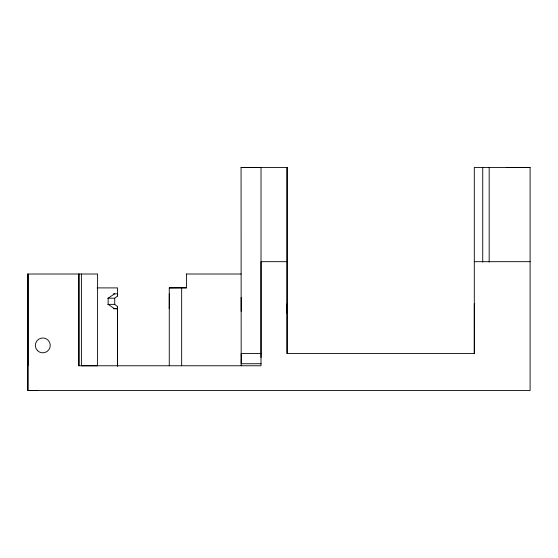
<?xml version="1.0" encoding="UTF-8"?>
<svg xmlns="http://www.w3.org/2000/svg" width="558" height="558" viewBox="0 0 558 558"><rect width="100%" height="100%" fill="white"/><g stroke="black" fill="none" stroke-linecap="round" stroke-linejoin="round"><path stroke-width="0.84" d="M78.922 365.776L78.922 274.013L78.922 365.776L261.018 365.769L261.018 261.681L287.063 261.681M117.564 366.32L117.564 306.551L114.725 304.375L107.764 304.375M107.764 298.209L114.725 298.209L117.564 296.033L117.564 287.9L97.085 287.9M169.262 308.734L169.262 307.109M169.262 293.85L169.262 307.214M181.657 365.769L181.657 287.788L186.421 287.788L186.421 274.013M241.182 358.501L241.182 363.732L261.018 363.732M241.182 357.538L241.182 353.444L261.018 353.444M241.182 311.287L241.182 297.4M261.018 357.538L261.025 167.421L241.063 167.456L241.182 365.769M287.063 313.261L287.063 167.421L287.056 353.584M114.578 293.85L108.14 298.209L108.14 304.375L114.502 308.679L117.564 308.734L113.253 308.734M169.262 365.769L169.262 287.9L181.657 287.788M474.753 303.852L474.3 303.852L474.307 353.786M241.063 167.456L287.063 167.421M37.818 390.579L27.9 390.572L27.9 274.013L27.9 390.572L530.1 390.572L530.1 167.435L474.3 167.435L474.3 353.444L287.063 353.444L287.063 303.845M506.259 167.435L530.1 167.435M474.3 261.681L530.1 261.681M186.33 274.013L241.182 274.013M169.262 287.9L186.623 287.9M113.253 293.85L117.564 293.85L117.564 296.033M489.178 167.435L489.178 262.141M482.733 167.435L482.733 262.141M117.564 306.551L117.564 365.769M114.725 298.209L114.725 304.375M81.398 274.013L81.398 365.776L97.594 365.769L97.594 274.013L27.9 274.013L27.9 365.769M37.553 350.668A7.442 7.442 0 0 0 50.004 347.327A7.442 7.442 0 0 0 40.894 338.218A7.442 7.442 0 0 0 37.553 350.668"/></g></svg>
